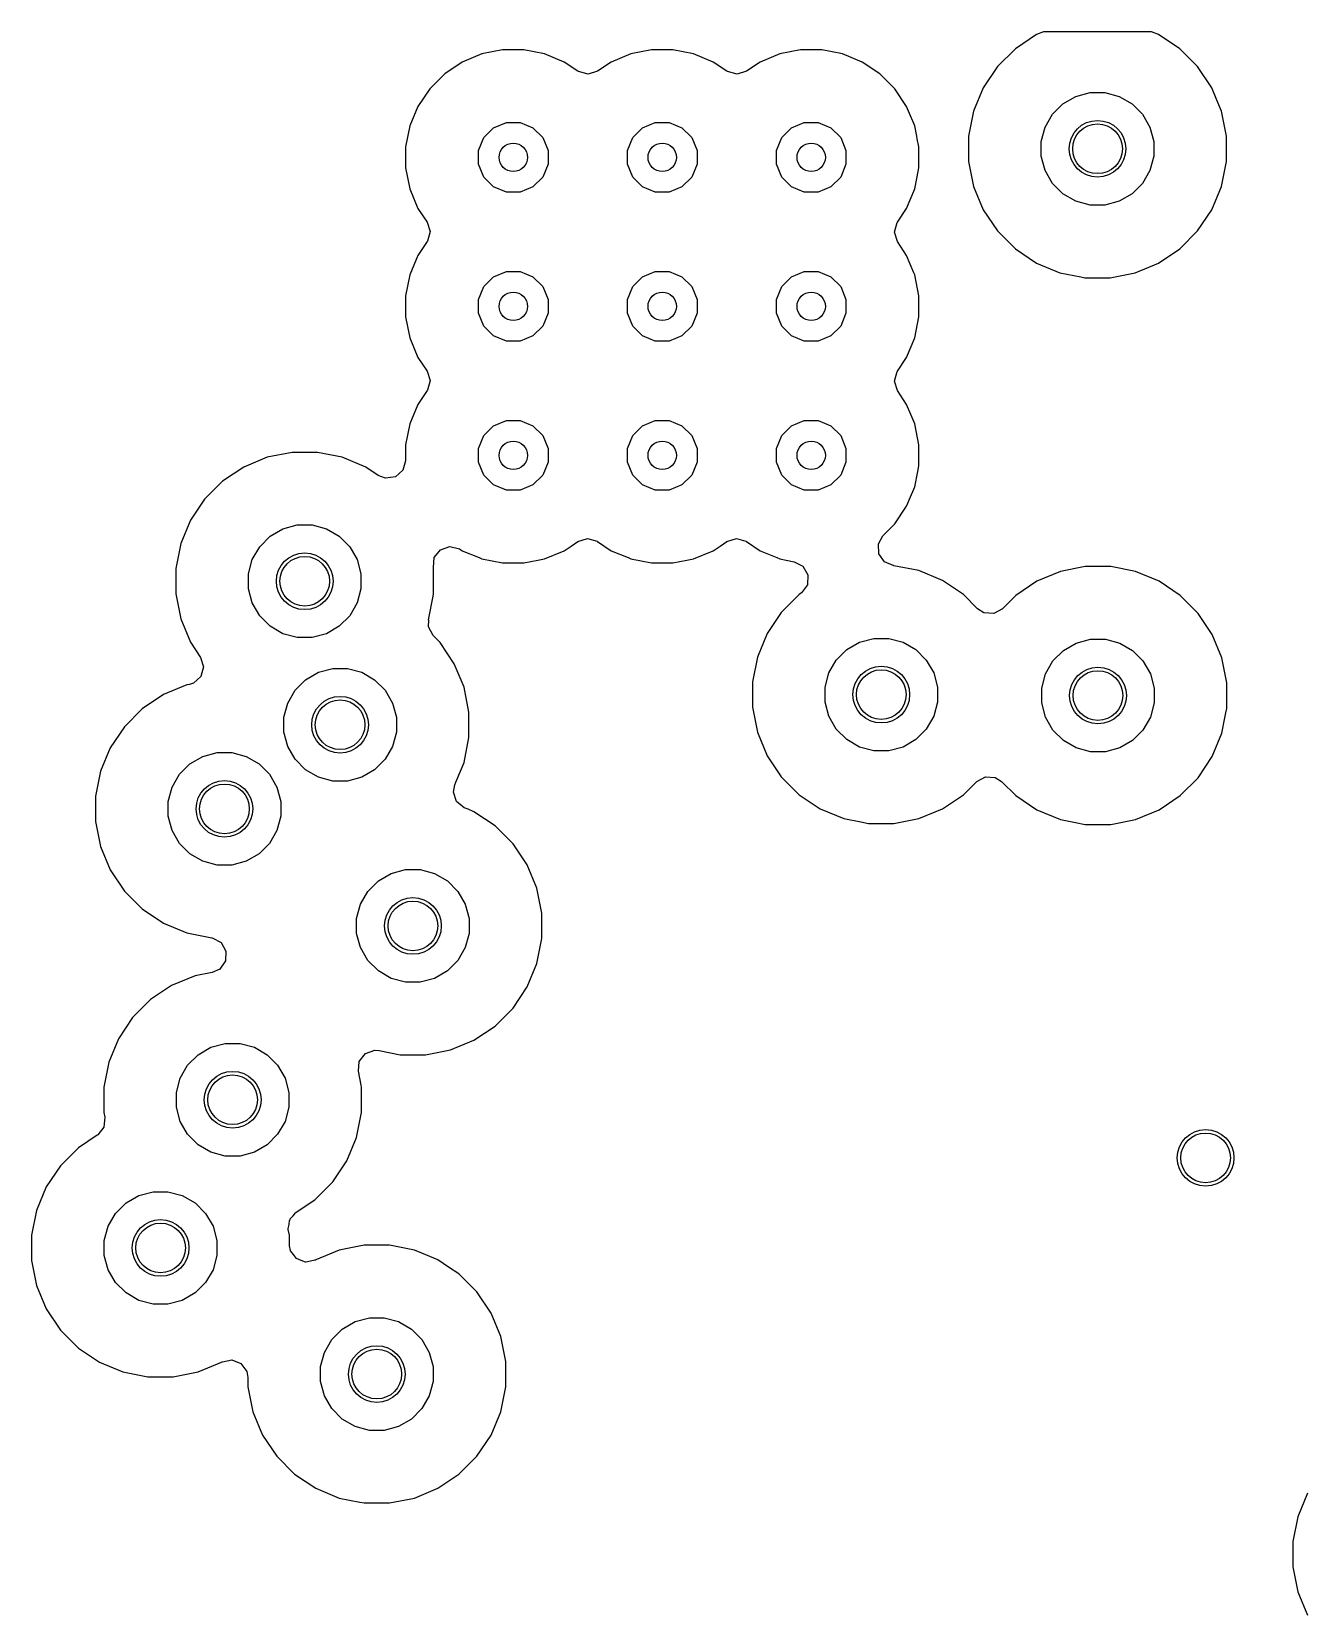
# Model space of a CAD drawing. Extents: x -2.18 to 1.8, y 0.44 to 2.81.
# Drawn here: x -1.1358 to -0.7837, y 1.8381 to 2.2775 of the extents above; entities that cross this region are included whole.
import ezdxf

# ---------------------------------------------------------------- set-up
doc = ezdxf.new("R2010")
doc.units = 0
doc.header["$MEASUREMENT"] = 0
doc.layers.add('BLACK', color=7, linetype='CONTINUOUS')

msp = doc.modelspace()

# ---------------------------------------------------------------- linework, layer by layer
at = {"layer": 'BLACK', "linetype": 'CONTINUOUS'}
for p, q in [((-0.85694, 2.2767), (-0.8628, 2.27278)), ((-0.855, 2.2775), (-0.85694, 2.2767)), ((-0.85694, 2.2767), (-0.85694, 2.2767)), ((-0.825, 2.2775), (-0.855, 2.2775)), ((-0.82306, 2.2767), (-0.825, 2.2775)), ((-0.8172, 2.27278), (-0.82306, 2.2767)), ((-0.82306, 2.2767), (-0.82306, 2.2767)), ((-1.00507, 2.27248), (-1.01084, 2.27133)), ((-0.99918, 2.27248), (-1.00507, 2.27248)), ((-1.00507, 2.27248), (-1.00507, 2.27248)), ((-0.99342, 2.27133), (-0.99918, 2.27248)), ((-0.99918, 2.27248), (-0.99918, 2.27248)), ((-0.96373, 2.27248), (-0.9695, 2.27133)), ((-0.95785, 2.27248), (-0.96373, 2.27248)), ((-0.96373, 2.27248), (-0.96373, 2.27248)), ((-0.95208, 2.27133), (-0.95785, 2.27248)), ((-0.95785, 2.27248), (-0.95785, 2.27248)), ((-0.92239, 2.27248), (-0.92816, 2.27133)), ((-0.91651, 2.27248), (-0.92239, 2.27248)), ((-0.92239, 2.27248), (-0.92239, 2.27248)), ((-0.91074, 2.27133), (-0.91651, 2.27248)), ((-0.91651, 2.27248), (-0.91651, 2.27248)), ((-0.8628, 2.27278), (-0.86778, 2.2678)), ((-0.8628, 2.27278), (-0.8628, 2.27278)), ((-0.81222, 2.2678), (-0.8172, 2.27278)), ((-0.8172, 2.27278), (-0.8172, 2.27278)), ((-1.01627, 2.26908), (-1.02116, 2.26581)), ((-1.01084, 2.27133), (-1.01627, 2.26908)), ((-1.01627, 2.26908), (-1.01627, 2.26908)), ((-1.01084, 2.27133), (-1.01084, 2.27133)), ((-0.98798, 2.26908), (-0.99342, 2.27133)), ((-0.99342, 2.27133), (-0.99342, 2.27133)), ((-0.98417, 2.26653), (-0.98798, 2.26908)), ((-0.98798, 2.26908), (-0.98798, 2.26908)), ((-0.97493, 2.26908), (-0.97874, 2.26653)), ((-0.9695, 2.27133), (-0.97493, 2.26908)), ((-0.97493, 2.26908), (-0.97493, 2.26908)), ((-0.9695, 2.27133), (-0.9695, 2.27133)), ((-0.94664, 2.26908), (-0.95208, 2.27133)), ((-0.95208, 2.27133), (-0.95208, 2.27133)), ((-0.94283, 2.26653), (-0.94664, 2.26908)), ((-0.94664, 2.26908), (-0.94664, 2.26908)), ((-0.93359, 2.26908), (-0.93741, 2.26653)), ((-0.92816, 2.27133), (-0.93359, 2.26908)), ((-0.93359, 2.26908), (-0.93359, 2.26908)), ((-0.92816, 2.27133), (-0.92816, 2.27133)), ((-0.9053, 2.26908), (-0.91074, 2.27133)), ((-0.91074, 2.27133), (-0.91074, 2.27133)), ((-0.90041, 2.26581), (-0.9053, 2.26908)), ((-0.9053, 2.26908), (-0.9053, 2.26908)), ((-0.86778, 2.2678), (-0.8717, 2.26194)), ((-0.86778, 2.2678), (-0.86778, 2.2678)), ((-0.8083, 2.26194), (-0.81222, 2.2678)), ((-0.81222, 2.2678), (-0.81222, 2.2678)), ((-1.02116, 2.26581), (-1.02532, 2.26165)), ((-1.02116, 2.26581), (-1.02116, 2.26581)), ((-0.98402, 2.26644), (-0.98417, 2.26653)), ((-0.98137, 2.26571), (-0.98402, 2.26644)), ((-0.97874, 2.26653), (-0.98137, 2.26571)), ((-0.94268, 2.26644), (-0.94283, 2.26653)), ((-0.94003, 2.26571), (-0.94268, 2.26644)), ((-0.93741, 2.26653), (-0.94003, 2.26571)), ((-0.89625, 2.26165), (-0.90041, 2.26581)), ((-0.90041, 2.26581), (-0.90041, 2.26581)), ((-1.02532, 2.26165), (-1.02859, 2.25676)), ((-1.02532, 2.26165), (-1.02532, 2.26165)), ((-0.89299, 2.25676), (-0.89625, 2.26165)), ((-0.89625, 2.26165), (-0.89625, 2.26165)), ((-0.8717, 2.26194), (-0.87439, 2.25543)), ((-0.8717, 2.26194), (-0.8717, 2.26194)), ((-0.84959, 2.25749), (-0.84603, 2.25955)), ((-0.84603, 2.25955), (-0.84206, 2.26061)), ((-0.84206, 2.26061), (-0.83794, 2.26061)), ((-0.83794, 2.26061), (-0.83397, 2.25955)), ((-0.83397, 2.25955), (-0.83041, 2.25749)), ((-0.80689, 2.25852), (-0.8083, 2.26194)), ((-0.8083, 2.26194), (-0.8083, 2.26194)), ((-0.8083, 2.26194), (-0.8083, 2.26194)), ((-1.02859, 2.25676), (-1.03084, 2.25133)), ((-1.02859, 2.25676), (-1.02859, 2.25676)), ((-0.89243, 2.25543), (-0.89299, 2.25676)), ((-0.89299, 2.25676), (-0.89299, 2.25676)), ((-0.89073, 2.25133), (-0.89243, 2.25543)), ((-0.87439, 2.25543), (-0.87577, 2.24852)), ((-0.87439, 2.25543), (-0.87439, 2.25543)), ((-0.85455, 2.25103), (-0.85249, 2.25459)), ((-0.85249, 2.25459), (-0.84959, 2.25749)), ((-0.83041, 2.25749), (-0.82751, 2.25459)), ((-0.82751, 2.25459), (-0.82545, 2.25103)), ((-0.80561, 2.25543), (-0.80689, 2.25852)), ((-0.80423, 2.24852), (-0.80561, 2.25543)), ((-1.03084, 2.25133), (-1.03199, 2.24556)), ((-1.03084, 2.25133), (-1.03084, 2.25133)), ((-1.01031, 2.24809), (-1.00759, 2.2508)), ((-1.00759, 2.2508), (-1.00405, 2.25227)), ((-1.00405, 2.25227), (-1.00021, 2.25227)), ((-1.00021, 2.25227), (-0.99666, 2.2508)), ((-0.99666, 2.2508), (-0.99394, 2.24809)), ((-0.96897, 2.24809), (-0.96626, 2.2508)), ((-0.96626, 2.2508), (-0.96271, 2.25227)), ((-0.96271, 2.25227), (-0.95887, 2.25227)), ((-0.95887, 2.25227), (-0.95532, 2.2508)), ((-0.95532, 2.2508), (-0.9526, 2.24809)), ((-0.92763, 2.24809), (-0.92492, 2.2508)), ((-0.92492, 2.2508), (-0.92137, 2.25227)), ((-0.92137, 2.25227), (-0.91753, 2.25227)), ((-0.91753, 2.25227), (-0.91398, 2.2508)), ((-0.91398, 2.2508), (-0.91127, 2.24809)), ((-0.89018, 2.24852), (-0.89073, 2.25133)), ((-0.89073, 2.25133), (-0.89073, 2.25133)), ((-0.89073, 2.25133), (-0.89073, 2.25133)), ((-0.85561, 2.24706), (-0.85455, 2.25103)), ((-0.82545, 2.25103), (-0.82439, 2.24706)), ((-1.03199, 2.24556), (-1.03199, 2.24556)), ((-1.03199, 2.24556), (-1.03199, 2.23968)), ((-1.01178, 2.24454), (-1.01031, 2.24809)), ((-0.99394, 2.24809), (-0.99247, 2.24454)), ((-0.97044, 2.24454), (-0.96897, 2.24809)), ((-0.9526, 2.24809), (-0.95113, 2.24454)), ((-0.9291, 2.24454), (-0.92763, 2.24809)), ((-0.91127, 2.24809), (-0.9098, 2.24454)), ((-0.89003, 2.24781), (-0.89018, 2.24852)), ((-0.88959, 2.24556), (-0.89003, 2.24781)), ((-0.88959, 2.23968), (-0.88959, 2.24556)), ((-0.88959, 2.24556), (-0.88959, 2.24556)), ((-0.87577, 2.24852), (-0.87577, 2.24148)), ((-0.85561, 2.24294), (-0.85561, 2.24706)), ((-0.82439, 2.24706), (-0.82439, 2.24294)), ((-0.80423, 2.24148), (-0.80423, 2.24852)), ((-1.01178, 2.2407), (-1.01178, 2.24454)), ((-0.99247, 2.24454), (-0.99247, 2.2407)), ((-0.97044, 2.2407), (-0.97044, 2.24454)), ((-0.95113, 2.24454), (-0.95113, 2.2407)), ((-0.9291, 2.2407), (-0.9291, 2.24454)), ((-0.9098, 2.24454), (-0.9098, 2.2407)), ((-0.87577, 2.24148), (-0.87439, 2.23457)), ((-0.85455, 2.23897), (-0.85561, 2.24294)), ((-0.82439, 2.24294), (-0.82545, 2.23897)), ((-0.80561, 2.23457), (-0.80423, 2.24148)), ((-1.03199, 2.23968), (-1.03199, 2.23968)), ((-1.03199, 2.23968), (-1.03199, 2.23968)), ((-1.03199, 2.23968), (-1.03084, 2.23391)), ((-1.01031, 2.23715), (-1.01178, 2.2407)), ((-1.00759, 2.23443), (-1.01031, 2.23715)), ((-0.99394, 2.23715), (-0.99666, 2.23443)), ((-0.99247, 2.2407), (-0.99394, 2.23715)), ((-0.96897, 2.23715), (-0.97044, 2.2407)), ((-0.96626, 2.23443), (-0.96897, 2.23715)), ((-0.9526, 2.23715), (-0.95532, 2.23443)), ((-0.95113, 2.2407), (-0.9526, 2.23715)), ((-0.92763, 2.23715), (-0.9291, 2.2407)), ((-0.92492, 2.23443), (-0.92763, 2.23715)), ((-0.91127, 2.23715), (-0.91398, 2.23443)), ((-0.9098, 2.2407), (-0.91127, 2.23715)), ((-0.89073, 2.23391), (-0.89008, 2.23719)), ((-0.89008, 2.23719), (-0.88959, 2.23968)), ((-0.85249, 2.23541), (-0.85455, 2.23897)), ((-0.82545, 2.23897), (-0.82751, 2.23541)), ((-1.03084, 2.23391), (-1.03084, 2.23391)), ((-1.03084, 2.23391), (-1.02859, 2.22847)), ((-1.00405, 2.23296), (-1.00759, 2.23443)), ((-1.00021, 2.23296), (-1.00405, 2.23296)), ((-0.99666, 2.23443), (-1.00021, 2.23296)), ((-0.96271, 2.23296), (-0.96626, 2.23443)), ((-0.95887, 2.23296), (-0.96271, 2.23296)), ((-0.95532, 2.23443), (-0.95887, 2.23296)), ((-0.92137, 2.23296), (-0.92492, 2.23443)), ((-0.91753, 2.23296), (-0.92137, 2.23296)), ((-0.91398, 2.23443), (-0.91753, 2.23296)), ((-0.89299, 2.22847), (-0.89073, 2.23391)), ((-0.87439, 2.23457), (-0.87439, 2.23457)), ((-0.87439, 2.23457), (-0.8717, 2.22806)), ((-0.84959, 2.23251), (-0.85249, 2.23541)), ((-0.84603, 2.23045), (-0.84959, 2.23251)), ((-0.83041, 2.23251), (-0.83397, 2.23045)), ((-0.82751, 2.23541), (-0.83041, 2.23251)), ((-0.8083, 2.22806), (-0.80561, 2.23457)), ((-1.02859, 2.22847), (-1.02859, 2.22847)), ((-1.02859, 2.22847), (-1.02604, 2.22466)), ((-0.89553, 2.22466), (-0.89299, 2.22847)), ((-0.89299, 2.22847), (-0.89299, 2.22847)), ((-0.89299, 2.22847), (-0.89299, 2.22847)), ((-0.8717, 2.22806), (-0.8717, 2.22806)), ((-0.8717, 2.22806), (-0.86778, 2.2222)), ((-0.84206, 2.22939), (-0.84603, 2.23045)), ((-0.83794, 2.22939), (-0.84206, 2.22939)), ((-0.83397, 2.23045), (-0.83794, 2.22939)), ((-0.81222, 2.2222), (-0.8083, 2.22806)), ((-1.02604, 2.22466), (-1.02522, 2.22204)), ((-0.89635, 2.22186), (-0.89563, 2.22451)), ((-0.89563, 2.22451), (-0.89553, 2.22466)), ((-1.02604, 2.21924), (-1.02859, 2.21542)), ((-1.02595, 2.21938), (-1.02604, 2.21924)), ((-1.02522, 2.22204), (-1.02595, 2.21938)), ((-0.89553, 2.21924), (-0.89635, 2.22186)), ((-0.89299, 2.21542), (-0.89553, 2.21924)), ((-0.86778, 2.2222), (-0.86778, 2.2222)), ((-0.86778, 2.2222), (-0.8628, 2.21722)), ((-0.8172, 2.21722), (-0.81222, 2.2222)), ((-1.02859, 2.21542), (-1.03084, 2.20999)), ((-1.02859, 2.21542), (-1.02859, 2.21542)), ((-0.89099, 2.21061), (-0.89299, 2.21542)), ((-0.89299, 2.21542), (-0.89299, 2.21542)), ((-0.8628, 2.21722), (-0.8628, 2.21722)), ((-0.8628, 2.21722), (-0.85694, 2.2133)), ((-0.82306, 2.2133), (-0.8172, 2.21722)), ((-1.00759, 2.20946), (-1.00405, 2.21093)), ((-1.00405, 2.21093), (-1.00021, 2.21093)), ((-1.00021, 2.21093), (-0.99666, 2.20946)), ((-0.96626, 2.20946), (-0.96271, 2.21093)), ((-0.96271, 2.21093), (-0.95887, 2.21093)), ((-0.95887, 2.21093), (-0.95532, 2.20946)), ((-0.92492, 2.20946), (-0.92137, 2.21093)), ((-0.92137, 2.21093), (-0.91753, 2.21093)), ((-0.91753, 2.21093), (-0.91398, 2.20946)), ((-0.89073, 2.20999), (-0.89099, 2.21061)), ((-0.85694, 2.2133), (-0.85694, 2.2133)), ((-0.85694, 2.2133), (-0.85694, 2.2133)), ((-0.85694, 2.2133), (-0.85043, 2.21061)), ((-0.85043, 2.21061), (-0.84461, 2.20945)), ((-0.83648, 2.20923), (-0.82957, 2.21061)), ((-0.82957, 2.21061), (-0.82306, 2.2133)), ((-1.03084, 2.20999), (-1.03199, 2.20422)), ((-1.03084, 2.20999), (-1.03084, 2.20999)), ((-1.01178, 2.2032), (-1.01031, 2.20675)), ((-1.01031, 2.20675), (-1.00759, 2.20946)), ((-0.99666, 2.20946), (-0.99394, 2.20675)), ((-0.99394, 2.20675), (-0.99247, 2.2032)), ((-0.97044, 2.2032), (-0.96897, 2.20675)), ((-0.96897, 2.20675), (-0.96626, 2.20946)), ((-0.95532, 2.20946), (-0.9526, 2.20675)), ((-0.9526, 2.20675), (-0.95113, 2.2032)), ((-0.9291, 2.2032), (-0.92763, 2.20675)), ((-0.92763, 2.20675), (-0.92492, 2.20946)), ((-0.91398, 2.20946), (-0.91127, 2.20675)), ((-0.91127, 2.20675), (-0.9098, 2.2032)), ((-0.88959, 2.20422), (-0.89073, 2.20999)), ((-0.89073, 2.20999), (-0.89073, 2.20999)), ((-0.89073, 2.20999), (-0.89073, 2.20999)), ((-0.84461, 2.20945), (-0.84352, 2.20923)), ((-0.84352, 2.20923), (-0.84352, 2.20923)), ((-0.84352, 2.20923), (-0.84352, 2.20923)), ((-0.84352, 2.20923), (-0.83648, 2.20923)), ((-0.83648, 2.20923), (-0.83648, 2.20923)), ((-1.03199, 2.20422), (-1.03199, 2.20422)), ((-1.03199, 2.20422), (-1.03199, 2.19834)), ((-1.01178, 2.19936), (-1.01178, 2.2032)), ((-0.99247, 2.2032), (-0.99247, 2.19936)), ((-0.97044, 2.19936), (-0.97044, 2.2032)), ((-0.95113, 2.2032), (-0.95113, 2.19936)), ((-0.9291, 2.19936), (-0.9291, 2.2032)), ((-0.9098, 2.2032), (-0.9098, 2.19936)), ((-0.88959, 2.19852), (-0.88959, 2.20422)), ((-0.88959, 2.20422), (-0.88959, 2.20422)), ((-1.03199, 2.19834), (-1.03199, 2.19834)), ((-1.03199, 2.19834), (-1.03199, 2.19834)), ((-1.03199, 2.19834), (-1.03084, 2.19257)), ((-1.01031, 2.19581), (-1.01178, 2.19936)), ((-0.99247, 2.19936), (-0.99394, 2.19581)), ((-0.96897, 2.19581), (-0.97044, 2.19936)), ((-0.95113, 2.19936), (-0.9526, 2.19581)), ((-0.92763, 2.19581), (-0.9291, 2.19936)), ((-0.9098, 2.19936), (-0.91127, 2.19581)), ((-0.89073, 2.19257), (-0.88959, 2.19834)), ((-0.88959, 2.19834), (-0.88959, 2.19852)), ((-1.00759, 2.1931), (-1.01031, 2.19581)), ((-1.00405, 2.19163), (-1.00759, 2.1931)), ((-0.99666, 2.1931), (-1.00021, 2.19163)), ((-0.99394, 2.19581), (-0.99666, 2.1931)), ((-0.96626, 2.1931), (-0.96897, 2.19581)), ((-0.96271, 2.19163), (-0.96626, 2.1931)), ((-0.95532, 2.1931), (-0.95887, 2.19163)), ((-0.9526, 2.19581), (-0.95532, 2.1931)), ((-0.92492, 2.1931), (-0.92763, 2.19581)), ((-0.92137, 2.19163), (-0.92492, 2.1931)), ((-0.91398, 2.1931), (-0.91753, 2.19163)), ((-0.91127, 2.19581), (-0.91398, 2.1931)), ((-1.03084, 2.19257), (-1.03084, 2.19257)), ((-1.03084, 2.19257), (-1.02859, 2.18713)), ((-1.00021, 2.19163), (-1.00405, 2.19163)), ((-0.95887, 2.19163), (-0.96271, 2.19163)), ((-0.91753, 2.19163), (-0.92137, 2.19163)), ((-0.89299, 2.18713), (-0.89073, 2.19257)), ((-1.02859, 2.18713), (-1.02859, 2.18713)), ((-1.02859, 2.18713), (-1.02604, 2.18332)), ((-0.89553, 2.18332), (-0.89299, 2.18713)), ((-0.89299, 2.18713), (-0.89299, 2.18713)), ((-0.89299, 2.18713), (-0.89299, 2.18713)), ((-1.02604, 2.18332), (-1.02522, 2.1807)), ((-1.02522, 2.1807), (-1.02595, 2.17804)), ((-0.89635, 2.18052), (-0.89563, 2.18318)), ((-0.89553, 2.1779), (-0.89635, 2.18052)), ((-0.89563, 2.18318), (-0.89553, 2.18332)), ((-1.02604, 2.1779), (-1.02859, 2.17409)), ((-1.02595, 2.17804), (-1.02604, 2.1779)), ((-0.89299, 2.17409), (-0.89553, 2.1779)), ((-1.02859, 2.17409), (-1.03084, 2.16865)), ((-1.02859, 2.17409), (-1.02859, 2.17409)), ((-0.8918, 2.17123), (-0.89299, 2.17409)), ((-0.89299, 2.17409), (-0.89299, 2.17409)), ((-0.89073, 2.16865), (-0.8918, 2.17123)), ((-1.03084, 2.16865), (-1.03199, 2.16288)), ((-1.03084, 2.16865), (-1.03084, 2.16865)), ((-1.01031, 2.16541), (-1.00759, 2.16812)), ((-1.00759, 2.16812), (-1.00405, 2.16959)), ((-1.00405, 2.16959), (-1.00021, 2.16959)), ((-1.00021, 2.16959), (-0.99666, 2.16812)), ((-0.99666, 2.16812), (-0.99394, 2.16541)), ((-0.96897, 2.16541), (-0.96626, 2.16812)), ((-0.96626, 2.16812), (-0.96271, 2.16959)), ((-0.96271, 2.16959), (-0.95887, 2.16959)), ((-0.95887, 2.16959), (-0.95532, 2.16812)), ((-0.95532, 2.16812), (-0.9526, 2.16541)), ((-0.92763, 2.16541), (-0.92492, 2.16812)), ((-0.92492, 2.16812), (-0.92137, 2.16959)), ((-0.92137, 2.16959), (-0.91753, 2.16959)), ((-0.91753, 2.16959), (-0.91398, 2.16812)), ((-0.91398, 2.16812), (-0.91127, 2.16541)), ((-0.88959, 2.16288), (-0.89073, 2.16865)), ((-0.89073, 2.16865), (-0.89073, 2.16865)), ((-0.89073, 2.16865), (-0.89073, 2.16865)), ((-1.03199, 2.16288), (-1.03199, 2.15843)), ((-1.01178, 2.16186), (-1.01031, 2.16541)), ((-0.99394, 2.16541), (-0.99247, 2.16186)), ((-0.97044, 2.16186), (-0.96897, 2.16541)), ((-0.9526, 2.16541), (-0.95113, 2.16186)), ((-0.9291, 2.16186), (-0.92763, 2.16541)), ((-0.91127, 2.16541), (-0.9098, 2.16186)), ((-0.88959, 2.157), (-0.88959, 2.16288)), ((-1.07043, 2.15939), (-1.07694, 2.1567)), ((-1.06352, 2.16077), (-1.07043, 2.15939)), ((-1.07043, 2.15939), (-1.07043, 2.15939)), ((-1.05648, 2.16077), (-1.06352, 2.16077)), ((-1.06352, 2.16077), (-1.06352, 2.16077)), ((-1.04957, 2.15939), (-1.05648, 2.16077)), ((-1.05648, 2.16077), (-1.05648, 2.16077)), ((-1.04306, 2.1567), (-1.04957, 2.15939)), ((-1.04957, 2.15939), (-1.04957, 2.15939)), ((-1.03199, 2.15843), (-1.03276, 2.15579)), ((-1.01178, 2.15802), (-1.01178, 2.16186)), ((-1.01031, 2.15447), (-1.01178, 2.15802)), ((-0.99247, 2.15802), (-0.99394, 2.15447)), ((-0.99247, 2.16186), (-0.99247, 2.15802)), ((-0.97044, 2.15802), (-0.97044, 2.16186)), ((-0.96897, 2.15447), (-0.97044, 2.15802)), ((-0.95113, 2.15802), (-0.9526, 2.15447)), ((-0.95113, 2.16186), (-0.95113, 2.15802)), ((-0.9291, 2.15802), (-0.9291, 2.16186)), ((-0.92763, 2.15447), (-0.9291, 2.15802)), ((-0.9098, 2.15802), (-0.91127, 2.15447)), ((-0.9098, 2.16186), (-0.9098, 2.15802)), ((-1.07694, 2.1567), (-1.0828, 2.15278)), ((-1.07694, 2.1567), (-1.07694, 2.1567)), ((-1.03958, 2.15437), (-1.04306, 2.1567)), ((-1.04306, 2.1567), (-1.04306, 2.1567)), ((-1.03756, 2.1536), (-1.03958, 2.15437)), ((-1.03484, 2.15399), (-1.03756, 2.1536)), ((-1.03276, 2.15579), (-1.03484, 2.15399)), ((-1.00759, 2.15176), (-1.01031, 2.15447)), ((-0.99394, 2.15447), (-0.99666, 2.15176)), ((-0.96626, 2.15176), (-0.96897, 2.15447)), ((-0.9526, 2.15447), (-0.95532, 2.15176)), ((-0.92492, 2.15176), (-0.92763, 2.15447)), ((-0.91127, 2.15447), (-0.91398, 2.15176)), ((-0.89073, 2.15123), (-0.8899, 2.15543)), ((-0.8899, 2.15543), (-0.88959, 2.157)), ((-1.0828, 2.15278), (-1.08778, 2.1478)), ((-1.0828, 2.15278), (-1.0828, 2.15278)), ((-1.00405, 2.15029), (-1.00759, 2.15176)), ((-1.00021, 2.15029), (-1.00405, 2.15029)), ((-0.99666, 2.15176), (-1.00021, 2.15029)), ((-0.96271, 2.15029), (-0.96626, 2.15176)), ((-0.95887, 2.15029), (-0.96271, 2.15029)), ((-0.95532, 2.15176), (-0.95887, 2.15029)), ((-0.92137, 2.15029), (-0.92492, 2.15176)), ((-0.91753, 2.15029), (-0.92137, 2.15029)), ((-0.91398, 2.15176), (-0.91753, 2.15029)), ((-0.89215, 2.1478), (-0.89073, 2.15123)), ((-1.08778, 2.1478), (-1.0917, 2.14194)), ((-1.08778, 2.1478), (-1.08778, 2.1478)), ((-0.89625, 2.1409), (-0.89299, 2.1458)), ((-0.89299, 2.1458), (-0.89261, 2.1467)), ((-0.89261, 2.1467), (-0.89215, 2.1478)), ((-1.0917, 2.14194), (-1.09439, 2.13543)), ((-1.0917, 2.14194), (-1.0917, 2.14194)), ((-1.06603, 2.13955), (-1.06206, 2.14061)), ((-1.06206, 2.14061), (-1.05794, 2.14061)), ((-1.05794, 2.14061), (-1.05397, 2.13955)), ((-0.89953, 2.13763), (-0.89625, 2.1409)), ((-1.07249, 2.13459), (-1.06959, 2.13749)), ((-1.06959, 2.13749), (-1.06603, 2.13955)), ((-1.05397, 2.13955), (-1.05041, 2.13749)), ((-1.05041, 2.13749), (-1.04751, 2.13459)), ((-0.98605, 2.13477), (-0.98417, 2.13602)), ((-0.98417, 2.13602), (-0.98154, 2.13685)), ((-0.98154, 2.13685), (-0.97889, 2.13612)), ((-0.97889, 2.13612), (-0.97874, 2.13602)), ((-0.97874, 2.13602), (-0.97493, 2.13348)), ((-0.94471, 2.13477), (-0.94283, 2.13602)), ((-0.94283, 2.13602), (-0.94021, 2.13685)), ((-0.94021, 2.13685), (-0.93755, 2.13612)), ((-0.93755, 2.13612), (-0.93741, 2.13602)), ((-0.93741, 2.13602), (-0.93359, 2.13348)), ((-0.90082, 2.13534), (-0.89953, 2.13763)), ((-1.09439, 2.13543), (-1.09577, 2.12852)), ((-1.09439, 2.13543), (-1.09439, 2.13543)), ((-1.07455, 2.13103), (-1.07249, 2.13459)), ((-1.04751, 2.13459), (-1.04545, 2.13103)), ((-1.02429, 2.12881), (-1.02404, 2.13155)), ((-1.02404, 2.13155), (-1.02236, 2.13372)), ((-1.02236, 2.13372), (-1.01976, 2.13464)), ((-1.01976, 2.13464), (-1.01709, 2.13401)), ((-1.01709, 2.13401), (-1.01679, 2.13382)), ((-1.01679, 2.13382), (-1.01627, 2.13348)), ((-1.01627, 2.13348), (-1.01627, 2.13348)), ((-1.01627, 2.13348), (-1.01162, 2.13155)), ((-1.01162, 2.13155), (-1.01084, 2.13123)), ((-0.99342, 2.13123), (-0.98798, 2.13348)), ((-0.98798, 2.13348), (-0.98605, 2.13477)), ((-0.97493, 2.13348), (-0.97493, 2.13348)), ((-0.97493, 2.13348), (-0.97028, 2.13155)), ((-0.97028, 2.13155), (-0.9695, 2.13123)), ((-0.95208, 2.13123), (-0.94664, 2.13348)), ((-0.94664, 2.13348), (-0.94471, 2.13477)), ((-0.93359, 2.13348), (-0.93359, 2.13348)), ((-0.93359, 2.13348), (-0.92895, 2.13155)), ((-0.92895, 2.13155), (-0.92816, 2.13123)), ((-0.9007, 2.13259), (-0.90082, 2.13534)), ((-0.89911, 2.13035), (-0.9007, 2.13259)), ((-1.09577, 2.12852), (-1.09577, 2.12148)), ((-1.07561, 2.12706), (-1.07455, 2.13103)), ((-1.07561, 2.12294), (-1.07561, 2.12706)), ((-1.04545, 2.13103), (-1.04439, 2.12706)), ((-1.04439, 2.12706), (-1.04439, 2.12294)), ((-1.02423, 2.12852), (-1.02429, 2.12881)), ((-1.02423, 2.12148), (-1.02423, 2.12852)), ((-1.01084, 2.13123), (-1.01084, 2.13123)), ((-1.01084, 2.13123), (-1.01084, 2.13123)), ((-1.01084, 2.13123), (-1.00507, 2.13008)), ((-1.00507, 2.13008), (-1.00507, 2.13008)), ((-1.00507, 2.13008), (-0.99918, 2.13008)), ((-0.99918, 2.13008), (-0.9953, 2.13085)), ((-0.9953, 2.13085), (-0.99342, 2.13123)), ((-0.9695, 2.13123), (-0.9695, 2.13123)), ((-0.9695, 2.13123), (-0.9695, 2.13123)), ((-0.9695, 2.13123), (-0.96373, 2.13008)), ((-0.96373, 2.13008), (-0.96373, 2.13008)), ((-0.96373, 2.13008), (-0.95785, 2.13008)), ((-0.95785, 2.13008), (-0.95396, 2.13085)), ((-0.95396, 2.13085), (-0.95208, 2.13123)), ((-0.92816, 2.13123), (-0.92641, 2.13088)), ((-0.92641, 2.13088), (-0.92417, 2.13043)), ((-0.92417, 2.13043), (-0.92173, 2.12916)), ((-0.92173, 2.12916), (-0.92037, 2.12677)), ((-0.89671, 2.12938), (-0.89911, 2.13035)), ((-0.89671, 2.12936), (-0.89671, 2.12938)), ((-0.89659, 2.12933), (-0.89671, 2.12936)), ((-0.89656, 2.12932), (-0.89659, 2.12933)), ((-0.89648, 2.12931), (-0.89656, 2.12932)), ((-0.88957, 2.12794), (-0.89648, 2.12931)), ((-0.88306, 2.12524), (-0.88957, 2.12794)), ((-0.88957, 2.12794), (-0.88957, 2.12794)), ((-0.8503, 2.12768), (-0.85681, 2.12499)), ((-0.84339, 2.12906), (-0.8503, 2.12768)), ((-0.8503, 2.12768), (-0.8503, 2.12768)), ((-0.83635, 2.12906), (-0.84339, 2.12906)), ((-0.84339, 2.12906), (-0.84339, 2.12906)), ((-0.82944, 2.12768), (-0.83635, 2.12906)), ((-0.83635, 2.12906), (-0.83635, 2.12906)), ((-0.82293, 2.12499), (-0.82944, 2.12768)), ((-0.82944, 2.12768), (-0.82944, 2.12768)), ((-1.07455, 2.11897), (-1.07561, 2.12294)), ((-1.04439, 2.12294), (-1.04545, 2.11897)), ((-0.92052, 2.12402), (-0.92213, 2.12179)), ((-0.92037, 2.12677), (-0.92052, 2.12402)), ((-0.8772, 2.12133), (-0.88306, 2.12524)), ((-0.88306, 2.12524), (-0.88306, 2.12524)), ((-0.85681, 2.12499), (-0.86267, 2.12107)), ((-0.85681, 2.12499), (-0.85681, 2.12499)), ((-0.81707, 2.12107), (-0.82293, 2.12499)), ((-0.82293, 2.12499), (-0.82293, 2.12499)), ((-1.09577, 2.12148), (-1.09439, 2.11457)), ((-1.07249, 2.11541), (-1.07455, 2.11897)), ((-1.04545, 2.11897), (-1.04751, 2.11541)), ((-1.02565, 2.11433), (-1.02435, 2.12089)), ((-1.02435, 2.12089), (-1.02423, 2.12148)), ((-0.9228, 2.12133), (-0.92778, 2.11634)), ((-0.92241, 2.12159), (-0.9228, 2.12133)), ((-0.92213, 2.12179), (-0.92241, 2.12159)), ((-0.87326, 2.11739), (-0.8772, 2.12133)), ((-0.8772, 2.12133), (-0.8772, 2.12133)), ((-0.86267, 2.12107), (-0.86636, 2.11739)), ((-0.86267, 2.12107), (-0.86267, 2.12107)), ((-0.81209, 2.11609), (-0.81707, 2.12107)), ((-0.81707, 2.12107), (-0.81707, 2.12107)), ((-1.09439, 2.11457), (-1.09439, 2.11457)), ((-1.09439, 2.11457), (-1.0917, 2.10806)), ((-1.06959, 2.11251), (-1.07249, 2.11541)), ((-1.04751, 2.11541), (-1.05041, 2.11251)), ((-1.02556, 2.11431), (-1.02565, 2.11433)), ((-1.02564, 2.11232), (-1.02556, 2.11431)), ((-0.92778, 2.11634), (-0.9317, 2.11049)), ((-0.92778, 2.11634), (-0.92778, 2.11634)), ((-0.87151, 2.11626), (-0.87326, 2.11739)), ((-0.86877, 2.11607), (-0.87151, 2.11626)), ((-0.86636, 2.11739), (-0.86877, 2.11607)), ((-0.80817, 2.11023), (-0.81209, 2.11609)), ((-0.81209, 2.11609), (-0.81209, 2.11609)), ((-1.06603, 2.11045), (-1.06959, 2.11251)), ((-1.06206, 2.10939), (-1.06603, 2.11045)), ((-1.05794, 2.10939), (-1.06206, 2.10939)), ((-1.05397, 2.11045), (-1.05794, 2.10939)), ((-1.05041, 2.11251), (-1.05397, 2.11045)), ((-1.02432, 2.10991), (-1.02564, 2.11232)), ((-1.0224, 2.10798), (-1.02432, 2.10991)), ((-0.9317, 2.11049), (-0.93439, 2.10398)), ((-0.9317, 2.11049), (-0.9317, 2.11049)), ((-0.80548, 2.10372), (-0.80817, 2.11023)), ((-0.80817, 2.11023), (-0.80817, 2.11023)), ((-0.80817, 2.11023), (-0.80817, 2.11023)), ((-1.0917, 2.10806), (-1.0917, 2.10806)), ((-1.0917, 2.10806), (-1.0889, 2.10387)), ((-1.01849, 2.10213), (-1.0224, 2.10798)), ((-1.0224, 2.10798), (-1.0224, 2.10798)), ((-0.91249, 2.10313), (-0.90959, 2.10604)), ((-0.90959, 2.10604), (-0.90603, 2.10809)), ((-0.90603, 2.10809), (-0.90206, 2.10916)), ((-0.90206, 2.10916), (-0.89794, 2.10916)), ((-0.89794, 2.10916), (-0.89397, 2.10809)), ((-0.89397, 2.10809), (-0.89041, 2.10604)), ((-0.89041, 2.10604), (-0.88751, 2.10313)), ((-0.85237, 2.10288), (-0.84946, 2.10578)), ((-0.84946, 2.10578), (-0.8459, 2.10784)), ((-0.8459, 2.10784), (-0.84193, 2.1089)), ((-0.84193, 2.1089), (-0.83782, 2.1089)), ((-0.83782, 2.1089), (-0.83385, 2.10784)), ((-0.83385, 2.10784), (-0.83028, 2.10578)), ((-0.83028, 2.10578), (-0.82738, 2.10288)), ((-1.0889, 2.10387), (-1.08808, 2.10125)), ((-1.08808, 2.10125), (-1.08881, 2.09859)), ((-1.05621, 2.09973), (-1.05224, 2.1008)), ((-1.05224, 2.1008), (-1.04813, 2.1008)), ((-1.04813, 2.1008), (-1.04416, 2.09973)), ((-1.01579, 2.09562), (-1.01849, 2.10213)), ((-1.01849, 2.10213), (-1.01849, 2.10213)), ((-1.01849, 2.10213), (-1.01849, 2.10213)), ((-0.93439, 2.10398), (-0.93577, 2.09707)), ((-0.93439, 2.10398), (-0.93439, 2.10398)), ((-0.91455, 2.09957), (-0.91249, 2.10313)), ((-0.88751, 2.10313), (-0.88545, 2.09957)), ((-0.85442, 2.09931), (-0.85237, 2.10288)), ((-0.82738, 2.10288), (-0.82532, 2.09931)), ((-0.80475, 2.10006), (-0.80548, 2.10372)), ((-1.0927, 2.09623), (-1.09921, 2.09354)), ((-1.09201, 2.09637), (-1.0927, 2.09623)), ((-1.0927, 2.09623), (-1.0927, 2.09623)), ((-1.09085, 2.09676), (-1.09201, 2.09637)), ((-1.08881, 2.09859), (-1.09085, 2.09676)), ((-1.06268, 2.09477), (-1.05977, 2.09768)), ((-1.05977, 2.09768), (-1.05621, 2.09973)), ((-1.04416, 2.09973), (-1.0406, 2.09768)), ((-1.0406, 2.09768), (-1.03769, 2.09477)), ((-0.93577, 2.09707), (-0.93577, 2.09002)), ((-0.91561, 2.0956), (-0.91455, 2.09957)), ((-0.88545, 2.09957), (-0.88439, 2.0956)), ((-0.85548, 2.09534), (-0.85442, 2.09931)), ((-0.82532, 2.09931), (-0.82426, 2.09534)), ((-0.8041, 2.09681), (-0.80475, 2.10006)), ((-0.8041, 2.08977), (-0.8041, 2.09681)), ((-0.8041, 2.09681), (-0.8041, 2.09681)), ((-1.09921, 2.09354), (-1.10507, 2.08962)), ((-1.09921, 2.09354), (-1.09921, 2.09354)), ((-1.06473, 2.09121), (-1.06268, 2.09477)), ((-1.03769, 2.09477), (-1.03563, 2.09121)), ((-1.01442, 2.08871), (-1.01579, 2.09562)), ((-0.91561, 2.09149), (-0.91561, 2.0956)), ((-0.88439, 2.0956), (-0.88439, 2.09149)), ((-0.85548, 2.09123), (-0.85548, 2.09534)), ((-0.82426, 2.09534), (-0.82426, 2.09123)), ((-1.10507, 2.08962), (-1.11005, 2.08464)), ((-1.10507, 2.08962), (-1.10507, 2.08962)), ((-1.0658, 2.08724), (-1.06473, 2.09121)), ((-1.03563, 2.09121), (-1.03457, 2.08724)), ((-1.01442, 2.08166), (-1.01442, 2.08871)), ((-0.93577, 2.09002), (-0.93439, 2.08311)), ((-0.91455, 2.08752), (-0.91561, 2.09149)), ((-0.91249, 2.08396), (-0.91455, 2.08752)), ((-0.88545, 2.08752), (-0.88751, 2.08396)), ((-0.88439, 2.09149), (-0.88545, 2.08752)), ((-0.85442, 2.08726), (-0.85548, 2.09123)), ((-0.82426, 2.09123), (-0.82532, 2.08726)), ((-0.80464, 2.08707), (-0.80435, 2.08852)), ((-0.80435, 2.08852), (-0.80411, 2.08972)), ((-0.80411, 2.08972), (-0.8041, 2.08977)), ((-0.8041, 2.08977), (-0.8041, 2.08977)), ((-1.11005, 2.08464), (-1.11396, 2.07878)), ((-1.11005, 2.08464), (-1.11005, 2.08464)), ((-1.0658, 2.08313), (-1.0658, 2.08724)), ((-1.06473, 2.07916), (-1.0658, 2.08313)), ((-1.03457, 2.08313), (-1.03563, 2.07916)), ((-1.03457, 2.08724), (-1.03457, 2.08313)), ((-0.93439, 2.08311), (-0.93439, 2.08311)), ((-0.93439, 2.08311), (-0.9317, 2.0766)), ((-0.90959, 2.08105), (-0.91249, 2.08396)), ((-0.88751, 2.08396), (-0.89041, 2.08105)), ((-0.85237, 2.0837), (-0.85442, 2.08726)), ((-0.84946, 2.08079), (-0.85237, 2.0837)), ((-0.82738, 2.0837), (-0.83028, 2.08079)), ((-0.82532, 2.08726), (-0.82738, 2.0837)), ((-0.80548, 2.08286), (-0.80464, 2.08707)), ((-1.11396, 2.07878), (-1.11666, 2.07227)), ((-1.11396, 2.07878), (-1.11396, 2.07878)), ((-1.06268, 2.0756), (-1.06473, 2.07916)), ((-1.03563, 2.07916), (-1.03769, 2.0756)), ((-1.01579, 2.07475), (-1.01442, 2.08166)), ((-0.90603, 2.07899), (-0.90959, 2.08105)), ((-0.90206, 2.07793), (-0.90603, 2.07899)), ((-0.89397, 2.07899), (-0.89794, 2.07793)), ((-0.89041, 2.08105), (-0.89397, 2.07899)), ((-0.8459, 2.07874), (-0.84946, 2.08079)), ((-0.84193, 2.07768), (-0.8459, 2.07874)), ((-0.83385, 2.07874), (-0.83782, 2.07768)), ((-0.83028, 2.08079), (-0.83385, 2.07874)), ((-0.80817, 2.07635), (-0.80548, 2.08286)), ((-1.09476, 2.07143), (-1.09185, 2.07433)), ((-1.09185, 2.07433), (-1.08829, 2.07639)), ((-1.08829, 2.07639), (-1.08432, 2.07745)), ((-1.08432, 2.07745), (-1.08021, 2.07745)), ((-1.08021, 2.07745), (-1.07624, 2.07639)), ((-1.07624, 2.07639), (-1.07268, 2.07433)), ((-1.07268, 2.07433), (-1.06977, 2.07143)), ((-1.05977, 2.07269), (-1.06268, 2.0756)), ((-1.03769, 2.0756), (-1.0406, 2.07269)), ((-1.01808, 2.06923), (-1.01579, 2.07475)), ((-0.9317, 2.0766), (-0.9317, 2.0766)), ((-0.9317, 2.0766), (-0.92778, 2.07074)), ((-0.89794, 2.07793), (-0.90206, 2.07793)), ((-0.83782, 2.07768), (-0.84193, 2.07768)), ((-0.81209, 2.07049), (-0.80817, 2.07635)), ((-1.11666, 2.07227), (-1.11803, 2.06536)), ((-1.11666, 2.07227), (-1.11666, 2.07227)), ((-1.09682, 2.06787), (-1.09476, 2.07143)), ((-1.06977, 2.07143), (-1.06772, 2.06787)), ((-1.05621, 2.07063), (-1.05977, 2.07269)), ((-1.05224, 2.06957), (-1.05621, 2.07063)), ((-1.04416, 2.07063), (-1.04813, 2.06957)), ((-1.0406, 2.07269), (-1.04416, 2.07063)), ((-0.92778, 2.07074), (-0.92778, 2.07074)), ((-0.92778, 2.07074), (-0.9228, 2.06576)), ((-0.87352, 2.06944), (-0.8711, 2.07076)), ((-0.8711, 2.07076), (-0.86836, 2.07057)), ((-0.86836, 2.07057), (-0.86661, 2.06944)), ((-0.81707, 2.06551), (-0.81209, 2.07049)), ((-1.09788, 2.0639), (-1.09682, 2.06787)), ((-1.06772, 2.06787), (-1.06665, 2.0639)), ((-1.04813, 2.06957), (-1.05224, 2.06957)), ((-1.01873, 2.0665), (-1.01836, 2.06854)), ((-1.01786, 2.06389), (-1.01873, 2.0665)), ((-1.01836, 2.06854), (-1.01808, 2.06923)), ((-0.9228, 2.06576), (-0.9228, 2.06576)), ((-0.9228, 2.06576), (-0.91694, 2.06185)), ((-0.88306, 2.06185), (-0.8772, 2.06576)), ((-0.8772, 2.06576), (-0.87352, 2.06944)), ((-0.86661, 2.06944), (-0.86267, 2.06551)), ((-0.86267, 2.06551), (-0.86267, 2.06551)), ((-0.86267, 2.06551), (-0.85681, 2.06159)), ((-0.82293, 2.06159), (-0.81707, 2.06551)), ((-1.11803, 2.06536), (-1.11803, 2.05832)), ((-1.09788, 2.05978), (-1.09788, 2.0639)), ((-1.06665, 2.0639), (-1.06665, 2.05978)), ((-1.01572, 2.06216), (-1.01786, 2.06389)), ((-1.01468, 2.06173), (-1.01572, 2.06216)), ((-1.01304, 2.06105), (-1.01468, 2.06173)), ((-1.00718, 2.05714), (-1.01304, 2.06105)), ((-1.01304, 2.06105), (-1.01304, 2.06105)), ((-1.01304, 2.06105), (-1.01304, 2.06105)), ((-0.91694, 2.06185), (-0.91694, 2.06185)), ((-0.91694, 2.06185), (-0.91694, 2.06185)), ((-0.91694, 2.06185), (-0.91043, 2.05915)), ((-0.88957, 2.05915), (-0.88306, 2.06185)), ((-0.85681, 2.06159), (-0.85681, 2.06159)), ((-0.85681, 2.06159), (-0.85681, 2.06159)), ((-0.85681, 2.06159), (-0.8503, 2.0589)), ((-0.82944, 2.0589), (-0.82293, 2.06159)), ((-1.11803, 2.05832), (-1.11666, 2.05141)), ((-1.09682, 2.05581), (-1.09788, 2.05978)), ((-1.06665, 2.05978), (-1.06772, 2.05581)), ((-1.0022, 2.05216), (-1.00718, 2.05714)), ((-1.00718, 2.05714), (-1.00718, 2.05714)), ((-0.91043, 2.05915), (-0.90572, 2.05821)), ((-0.90572, 2.05821), (-0.90352, 2.05778)), ((-0.90352, 2.05778), (-0.90352, 2.05778)), ((-0.90352, 2.05778), (-0.90352, 2.05778)), ((-0.90352, 2.05778), (-0.89648, 2.05778)), ((-0.89648, 2.05778), (-0.88957, 2.05915)), ((-0.89648, 2.05778), (-0.89648, 2.05778)), ((-0.8503, 2.0589), (-0.84609, 2.05806)), ((-0.84609, 2.05806), (-0.84339, 2.05752)), ((-0.84339, 2.05752), (-0.84339, 2.05752)), ((-0.84339, 2.05752), (-0.84339, 2.05752)), ((-0.84339, 2.05752), (-0.83635, 2.05752)), ((-0.83635, 2.05752), (-0.82944, 2.0589)), ((-0.83635, 2.05752), (-0.83635, 2.05752)), ((-1.09476, 2.05225), (-1.09682, 2.05581)), ((-1.09185, 2.04935), (-1.09476, 2.05225)), ((-1.06977, 2.05225), (-1.07268, 2.04935)), ((-1.06772, 2.05581), (-1.06977, 2.05225)), ((-1.11666, 2.05141), (-1.11666, 2.05141)), ((-1.11666, 2.05141), (-1.11396, 2.0449)), ((-1.08829, 2.04729), (-1.09185, 2.04935)), ((-1.07268, 2.04935), (-1.07624, 2.04729)), ((-0.99828, 2.0463), (-1.0022, 2.05216)), ((-1.0022, 2.05216), (-1.0022, 2.05216)), ((-1.11396, 2.0449), (-1.11396, 2.0449)), ((-1.11396, 2.0449), (-1.11005, 2.03904)), ((-1.08432, 2.04623), (-1.08829, 2.04729)), ((-1.08021, 2.04623), (-1.08432, 2.04623)), ((-1.07624, 2.04729), (-1.08021, 2.04623)), ((-1.03957, 2.04185), (-1.03601, 2.0439)), ((-1.03601, 2.0439), (-1.03203, 2.04497)), ((-1.03203, 2.04497), (-1.02792, 2.04497)), ((-1.02792, 2.04497), (-1.02395, 2.0439)), ((-1.02395, 2.0439), (-1.02039, 2.04185)), ((-0.99559, 2.03979), (-0.99828, 2.0463)), ((-0.99828, 2.0463), (-0.99828, 2.0463)), ((-0.99828, 2.0463), (-0.99828, 2.0463)), ((-1.11005, 2.03904), (-1.11005, 2.03904)), ((-1.11005, 2.03904), (-1.10507, 2.03406)), ((-1.04247, 2.03894), (-1.03957, 2.04185)), ((-1.02039, 2.04185), (-1.01749, 2.03894)), ((-0.99421, 2.03288), (-0.99559, 2.03979)), ((-1.04559, 2.03141), (-1.04453, 2.03538)), ((-1.04453, 2.03538), (-1.04247, 2.03894)), ((-1.01749, 2.03894), (-1.01543, 2.03538)), ((-1.01543, 2.03538), (-1.01437, 2.03141)), ((-1.10507, 2.03406), (-1.10507, 2.03406)), ((-1.10507, 2.03406), (-1.09921, 2.03014)), ((-1.04559, 2.0273), (-1.04559, 2.03141)), ((-1.01437, 2.03141), (-1.01437, 2.0273)), ((-0.99421, 2.02852), (-0.99421, 2.03288)), ((-1.09921, 2.03014), (-1.09921, 2.03014)), ((-1.09921, 2.03014), (-1.09921, 2.03014)), ((-1.09921, 2.03014), (-1.0927, 2.02745)), ((-1.0927, 2.02745), (-1.08579, 2.02607)), ((-1.08579, 2.02607), (-1.08565, 2.02604)), ((-1.08565, 2.02604), (-1.08321, 2.02477)), ((-1.04453, 2.02333), (-1.04559, 2.0273)), ((-1.01437, 2.0273), (-1.01543, 2.02333)), ((-0.99559, 2.01892), (-0.99421, 2.02583)), ((-0.99421, 2.02583), (-0.99421, 2.02852)), ((-1.08321, 2.02477), (-1.08185, 2.02238)), ((-1.08185, 2.02238), (-1.08199, 2.01963)), ((-1.04247, 2.01977), (-1.04453, 2.02333)), ((-1.01543, 2.02333), (-1.01749, 2.01977)), ((-1.0836, 2.0174), (-1.08565, 2.01647)), ((-1.08199, 2.01963), (-1.0836, 2.0174)), ((-1.03957, 2.01686), (-1.04247, 2.01977)), ((-1.01749, 2.01977), (-1.02039, 2.01686)), ((-0.99828, 2.01241), (-0.99559, 2.01892)), ((-1.09694, 2.01282), (-1.1028, 2.0089)), ((-1.09043, 2.01552), (-1.09694, 2.01282)), ((-1.09694, 2.01282), (-1.09694, 2.01282)), ((-1.08565, 2.01647), (-1.09043, 2.01552)), ((-1.09043, 2.01552), (-1.09043, 2.01552)), ((-1.03601, 2.01481), (-1.03957, 2.01686)), ((-1.03203, 2.01374), (-1.03601, 2.01481)), ((-1.02792, 2.01374), (-1.03203, 2.01374)), ((-1.02395, 2.01481), (-1.02792, 2.01374)), ((-1.02039, 2.01686), (-1.02395, 2.01481)), ((-1.1028, 2.0089), (-1.10778, 2.00392)), ((-1.1028, 2.0089), (-1.1028, 2.0089)), ((-1.0022, 2.00655), (-0.99828, 2.01241)), ((-1.10778, 2.00392), (-1.1117, 1.99806)), ((-1.10778, 2.00392), (-1.10778, 2.00392)), ((-1.00718, 2.00157), (-1.0022, 2.00655)), ((-1.01304, 1.99766), (-1.00718, 2.00157)), ((-1.1117, 1.99806), (-1.11439, 1.99156)), ((-1.1117, 1.99806), (-1.1117, 1.99806)), ((-1.08959, 1.99362), (-1.08603, 1.99567)), ((-1.08603, 1.99567), (-1.08206, 1.99674)), ((-1.08206, 1.99674), (-1.07794, 1.99674)), ((-1.07794, 1.99674), (-1.07397, 1.99567)), ((-1.07397, 1.99567), (-1.07041, 1.99362)), ((-1.01955, 1.99496), (-1.01304, 1.99766)), ((-1.11439, 1.99155), (-1.11577, 1.98465)), ((-1.11439, 1.99156), (-1.11439, 1.99155)), ((-1.09455, 1.98715), (-1.09249, 1.99071)), ((-1.09249, 1.99071), (-1.08959, 1.99362)), ((-1.07041, 1.99362), (-1.06751, 1.99071)), ((-1.06751, 1.99071), (-1.06545, 1.98715)), ((-1.0451, 1.98901), (-1.04486, 1.99175)), ((-1.04486, 1.99175), (-1.04317, 1.99392)), ((-1.04317, 1.99392), (-1.04057, 1.99484)), ((-1.04057, 1.99484), (-1.03936, 1.99475)), ((-1.03936, 1.99475), (-1.0335, 1.99359)), ((-1.0335, 1.99359), (-1.0335, 1.99359)), ((-1.0335, 1.99359), (-1.0335, 1.99359)), ((-1.0335, 1.99359), (-1.02646, 1.99359)), ((-1.02646, 1.99359), (-1.01955, 1.99496)), ((-1.02646, 1.99359), (-1.02646, 1.99359)), ((-1.09561, 1.98318), (-1.09455, 1.98715)), ((-1.06545, 1.98715), (-1.06439, 1.98318)), ((-1.04434, 1.9852), (-1.0451, 1.98901)), ((-1.11577, 1.98465), (-1.11577, 1.9776)), ((-1.09561, 1.97907), (-1.09561, 1.98318)), ((-1.06439, 1.98318), (-1.06439, 1.97907)), ((-1.04423, 1.98464), (-1.04434, 1.9852)), ((-1.04423, 1.9776), (-1.04423, 1.98464)), ((-1.11577, 1.9776), (-1.11551, 1.97628)), ((-1.09455, 1.9751), (-1.09561, 1.97907)), ((-1.06439, 1.97907), (-1.06545, 1.9751)), ((-1.04561, 1.97069), (-1.04423, 1.9776)), ((-1.11575, 1.97354), (-1.11744, 1.97137)), ((-1.11551, 1.97628), (-1.11575, 1.97354)), ((-1.09249, 1.97154), (-1.09455, 1.9751)), ((-1.06545, 1.9751), (-1.06751, 1.97154)), ((-1.11758, 1.97127), (-1.1228, 1.96778)), ((-1.11744, 1.97137), (-1.11758, 1.97127)), ((-1.08959, 1.96863), (-1.09249, 1.97154)), ((-1.06751, 1.97154), (-1.07041, 1.96863)), ((-1.0483, 1.96418), (-1.04561, 1.97069)), ((-1.1228, 1.96778), (-1.12778, 1.9628)), ((-1.1228, 1.96778), (-1.1228, 1.96778)), ((-1.08603, 1.96657), (-1.08959, 1.96863)), ((-1.08206, 1.96551), (-1.08603, 1.96657)), ((-1.07794, 1.96551), (-1.08206, 1.96551)), ((-1.07397, 1.96657), (-1.07794, 1.96551)), ((-1.07041, 1.96863), (-1.07397, 1.96657)), ((-1.12778, 1.9628), (-1.1317, 1.95694)), ((-1.12778, 1.9628), (-1.12778, 1.9628)), ((-1.05222, 1.95832), (-1.0483, 1.96418)), ((-1.1317, 1.95694), (-1.13439, 1.95043)), ((-1.1317, 1.95694), (-1.1317, 1.95694)), ((-1.10603, 1.95455), (-1.10206, 1.95561)), ((-1.10206, 1.95561), (-1.09794, 1.95561)), ((-1.09794, 1.95561), (-1.09397, 1.95455)), ((-1.0572, 1.95334), (-1.05222, 1.95832)), ((-1.11249, 1.94959), (-1.10959, 1.95249)), ((-1.10959, 1.95249), (-1.10603, 1.95455)), ((-1.09397, 1.95455), (-1.09041, 1.95249)), ((-1.09041, 1.95249), (-1.08751, 1.94959)), ((-1.06242, 1.94985), (-1.05929, 1.95194)), ((-1.05929, 1.95194), (-1.0572, 1.95334)), ((-1.13439, 1.95043), (-1.13577, 1.94352)), ((-1.13439, 1.95043), (-1.13439, 1.95043)), ((-1.11455, 1.94603), (-1.11249, 1.94959)), ((-1.08751, 1.94959), (-1.08545, 1.94603)), ((-1.06435, 1.9465), (-1.06425, 1.94758)), ((-1.06425, 1.94758), (-1.06406, 1.94782)), ((-1.06406, 1.94782), (-1.064, 1.94812)), ((-1.064, 1.94812), (-1.06323, 1.94889)), ((-1.06323, 1.94889), (-1.06256, 1.94975)), ((-1.06256, 1.94975), (-1.06242, 1.94985)), ((-1.13577, 1.94352), (-1.13577, 1.93648)), ((-1.11561, 1.94206), (-1.11455, 1.94603)), ((-1.08545, 1.94603), (-1.08439, 1.94206)), ((-1.06458, 1.94544), (-1.06435, 1.9465)), ((-1.06455, 1.94514), (-1.06458, 1.94544)), ((-1.06423, 1.94352), (-1.06455, 1.94514)), ((-1.06423, 1.94077), (-1.06423, 1.94352)), ((-1.11561, 1.93794), (-1.11561, 1.94206)), ((-1.11455, 1.93397), (-1.11561, 1.93794)), ((-1.08439, 1.93794), (-1.08545, 1.93397)), ((-1.08439, 1.94206), (-1.08439, 1.93794)), ((-1.06422, 1.94059), (-1.06423, 1.94077)), ((-1.06394, 1.93928), (-1.06422, 1.94059)), ((-1.06393, 1.93926), (-1.06394, 1.93928)), ((-1.06392, 1.93923), (-1.06393, 1.93926)), ((-1.06311, 1.93815), (-1.06392, 1.93923)), ((-1.06231, 1.93706), (-1.06311, 1.93815)), ((-1.05043, 1.93939), (-1.05694, 1.9367)), ((-1.04352, 1.94077), (-1.05043, 1.93939)), ((-1.05043, 1.93939), (-1.05043, 1.93939)), ((-1.03648, 1.94077), (-1.04352, 1.94077)), ((-1.04352, 1.94077), (-1.04352, 1.94077)), ((-1.02957, 1.93939), (-1.03648, 1.94077)), ((-1.03648, 1.94077), (-1.03648, 1.94077)), ((-1.02747, 1.93852), (-1.02957, 1.93939)), ((-1.02957, 1.93939), (-1.02957, 1.93939)), ((-1.02306, 1.9367), (-1.02747, 1.93852)), ((-1.13577, 1.93648), (-1.13439, 1.92957)), ((-1.11249, 1.93041), (-1.11455, 1.93397)), ((-1.08545, 1.93397), (-1.08751, 1.93041)), ((-1.06229, 1.93705), (-1.06231, 1.93706)), ((-1.06227, 1.93703), (-1.06229, 1.93705)), ((-1.061, 1.93656), (-1.06227, 1.93703)), ((-1.05974, 1.93608), (-1.061, 1.93656)), ((-1.05972, 1.93608), (-1.05974, 1.93608)), ((-1.05969, 1.93608), (-1.05972, 1.93608)), ((-1.05837, 1.93636), (-1.05969, 1.93608)), ((-1.05717, 1.93662), (-1.05837, 1.93636)), ((-1.05716, 1.93661), (-1.05717, 1.93662)), ((-1.05711, 1.93663), (-1.05716, 1.93661)), ((-1.05705, 1.93664), (-1.05711, 1.93663)), ((-1.05694, 1.9367), (-1.05705, 1.93664)), ((-1.02007, 1.9347), (-1.02306, 1.9367)), ((-1.02306, 1.9367), (-1.02306, 1.9367)), ((-1.0172, 1.93278), (-1.02007, 1.9347)), ((-1.13439, 1.92957), (-1.13439, 1.92957)), ((-1.13439, 1.92957), (-1.1317, 1.92306)), ((-1.10959, 1.92751), (-1.11249, 1.93041)), ((-1.08751, 1.93041), (-1.09041, 1.92751)), ((-1.01222, 1.9278), (-1.0172, 1.93278)), ((-1.0172, 1.93278), (-1.0172, 1.93278)), ((-1.10603, 1.92545), (-1.10959, 1.92751)), ((-1.10206, 1.92439), (-1.10603, 1.92545)), ((-1.09397, 1.92545), (-1.09794, 1.92439)), ((-1.09041, 1.92751), (-1.09397, 1.92545)), ((-1.0083, 1.92194), (-1.01222, 1.9278)), ((-1.01222, 1.9278), (-1.01222, 1.9278)), ((-1.1317, 1.92306), (-1.1317, 1.92306)), ((-1.1317, 1.92306), (-1.12778, 1.9172)), ((-1.09794, 1.92439), (-1.10206, 1.92439)), ((-1.04603, 1.91955), (-1.04206, 1.92061)), ((-1.04206, 1.92061), (-1.03794, 1.92061)), ((-1.03794, 1.92061), (-1.03397, 1.91955)), ((-1.00561, 1.91543), (-1.0083, 1.92194)), ((-1.0083, 1.92194), (-1.0083, 1.92194)), ((-1.0083, 1.92194), (-1.0083, 1.92194)), ((-1.12778, 1.9172), (-1.12778, 1.9172)), ((-1.12778, 1.9172), (-1.1228, 1.91222)), ((-1.05249, 1.91459), (-1.04959, 1.91749)), ((-1.04959, 1.91749), (-1.04603, 1.91955)), ((-1.03397, 1.91955), (-1.03041, 1.91749)), ((-1.03041, 1.91749), (-1.02751, 1.91459)), ((-1.1228, 1.91222), (-1.1228, 1.91222)), ((-1.1228, 1.91222), (-1.11694, 1.9083)), ((-1.05455, 1.91103), (-1.05249, 1.91459)), ((-1.02751, 1.91459), (-1.02545, 1.91103)), ((-1.00423, 1.90852), (-1.00561, 1.91543)), ((-1.11694, 1.9083), (-1.11694, 1.9083)), ((-1.11694, 1.9083), (-1.11694, 1.9083)), ((-1.11694, 1.9083), (-1.11043, 1.90561)), ((-1.08957, 1.90561), (-1.08306, 1.9083)), ((-1.08306, 1.9083), (-1.08295, 1.90836)), ((-1.08306, 1.9083), (-1.08306, 1.9083)), ((-1.08295, 1.90836), (-1.08289, 1.90837)), ((-1.08289, 1.90837), (-1.08284, 1.90839)), ((-1.08284, 1.90839), (-1.08283, 1.90838)), ((-1.08283, 1.90838), (-1.08026, 1.90892)), ((-1.08026, 1.90892), (-1.07769, 1.90794)), ((-1.07769, 1.90794), (-1.07606, 1.90572)), ((-1.05561, 1.90706), (-1.05455, 1.91103)), ((-1.02545, 1.91103), (-1.02439, 1.90706)), ((-1.00423, 1.90148), (-1.00423, 1.90852)), ((-1.11043, 1.90561), (-1.10352, 1.90423)), ((-1.10352, 1.90423), (-1.10352, 1.90423)), ((-1.10352, 1.90423), (-1.10352, 1.90423)), ((-1.10352, 1.90423), (-1.09648, 1.90423)), ((-1.09648, 1.90423), (-1.08957, 1.90561)), ((-1.09648, 1.90423), (-1.09648, 1.90423)), ((-1.07606, 1.90572), (-1.07577, 1.90405)), ((-1.07577, 1.90405), (-1.07577, 1.90148)), ((-1.05561, 1.90294), (-1.05561, 1.90706)), ((-1.05455, 1.89897), (-1.05561, 1.90294)), ((-1.02439, 1.90294), (-1.02545, 1.89897)), ((-1.02439, 1.90706), (-1.02439, 1.90294)), ((-1.07577, 1.90148), (-1.07439, 1.89457)), ((-1.05249, 1.89541), (-1.05455, 1.89897)), ((-1.02545, 1.89897), (-1.02751, 1.89541)), ((-1.00561, 1.89457), (-1.00423, 1.90148)), ((-1.07439, 1.89457), (-1.07439, 1.89457)), ((-1.07439, 1.89457), (-1.0717, 1.88806)), ((-1.04959, 1.89251), (-1.05249, 1.89541)), ((-1.02751, 1.89541), (-1.03041, 1.89251)), ((-1.0083, 1.88806), (-1.00561, 1.89457)), ((-1.04603, 1.89045), (-1.04959, 1.89251)), ((-1.04206, 1.88939), (-1.04603, 1.89045)), ((-1.03397, 1.89045), (-1.03794, 1.88939)), ((-1.03041, 1.89251), (-1.03397, 1.89045)), ((-1.0717, 1.88806), (-1.0717, 1.88806)), ((-1.0717, 1.88806), (-1.06778, 1.8822)), ((-1.03794, 1.88939), (-1.04206, 1.88939)), ((-1.01222, 1.8822), (-1.0083, 1.88806)), ((-1.06778, 1.8822), (-1.06778, 1.8822)), ((-1.06778, 1.8822), (-1.0628, 1.87722)), ((-1.0172, 1.87722), (-1.01222, 1.8822)), ((-1.0628, 1.87722), (-1.0628, 1.87722)), ((-1.0628, 1.87722), (-1.05694, 1.8733)), ((-1.02306, 1.8733), (-1.0172, 1.87722)), ((-1.05694, 1.8733), (-1.05694, 1.8733)), ((-1.05694, 1.8733), (-1.05694, 1.8733)), ((-1.05694, 1.8733), (-1.05043, 1.87061)), ((-1.02957, 1.87061), (-1.02306, 1.8733)), ((-1.05043, 1.87061), (-1.04473, 1.86947)), ((-1.04473, 1.86947), (-1.04352, 1.86923)), ((-1.04352, 1.86923), (-1.04352, 1.86923)), ((-1.04352, 1.86923), (-1.04352, 1.86923)), ((-1.04352, 1.86923), (-1.03648, 1.86923)), ((-1.03648, 1.86923), (-1.02957, 1.87061)), ((-1.03648, 1.86923), (-1.03648, 1.86923)), ((-0.7817, 1.87194), (-0.78439, 1.86543)), ((-0.78439, 1.86543), (-0.78577, 1.85852)), ((-0.78439, 1.86543), (-0.78439, 1.86543)), ((-0.78577, 1.85852), (-0.78577, 1.85148)), ((-0.78577, 1.85148), (-0.78439, 1.84457)), ((-0.78439, 1.84457), (-0.78439, 1.84457)), ((-0.78439, 1.84457), (-0.7817, 1.83806))]:
    msp.add_line(p, q, dxfattribs=at)
at = {"layer": 'BLACK'}
for centre, radius in [((-0.84, 2.245), 0.00787), ((-1.00213, 2.24262), 0.00394), ((-0.96079, 2.24262), 0.00394), ((-0.91945, 2.24262), 0.00394), ((-1.00213, 2.20128), 0.00394), ((-0.96079, 2.20128), 0.00394), ((-0.91945, 2.20128), 0.00394), ((-1.00213, 2.15994), 0.00394), ((-0.96079, 2.15994), 0.00394), ((-0.91945, 2.15994), 0.00394), ((-1.06, 2.125), 0.00787), ((-0.9, 2.09354), 0.00787), ((-0.83987, 2.09329), 0.00787), ((-1.05018, 2.08518), 0.00787), ((-1.08227, 2.06184), 0.00787), ((-1.02998, 2.02935), 0.00787), ((-1.08, 1.98112), 0.00787), ((-0.81, 1.965), 0.00787), ((-1.1, 1.94), 0.00787), ((-1.04, 1.905), 0.00787)]:
    msp.add_circle(centre, radius, dxfattribs=at)
at = {"layer": 'WHITE'}
for centre, radius in [((-0.84, 2.245), 0.00689), ((-1.00213, 2.24262), 0.00394), ((-0.96079, 2.24262), 0.00394), ((-0.91945, 2.24262), 0.00394), ((-1.00213, 2.20128), 0.00394), ((-0.96079, 2.20128), 0.00394), ((-0.91945, 2.20128), 0.00394), ((-1.00213, 2.15994), 0.00394), ((-0.96079, 2.15994), 0.00394), ((-0.91945, 2.15994), 0.00394), ((-1.06, 2.125), 0.00689), ((-0.9, 2.09354), 0.00689), ((-0.83987, 2.09329), 0.00689), ((-1.05018, 2.08518), 0.00689), ((-1.08227, 2.06184), 0.00689), ((-1.02998, 2.02935), 0.00689), ((-1.08, 1.98112), 0.00689), ((-0.81, 1.965), 0.00689), ((-1.1, 1.94), 0.00689), ((-1.04, 1.905), 0.00689)]:
    msp.add_circle(centre, radius, dxfattribs=at)

doc.saveas('drawing.dxf')
